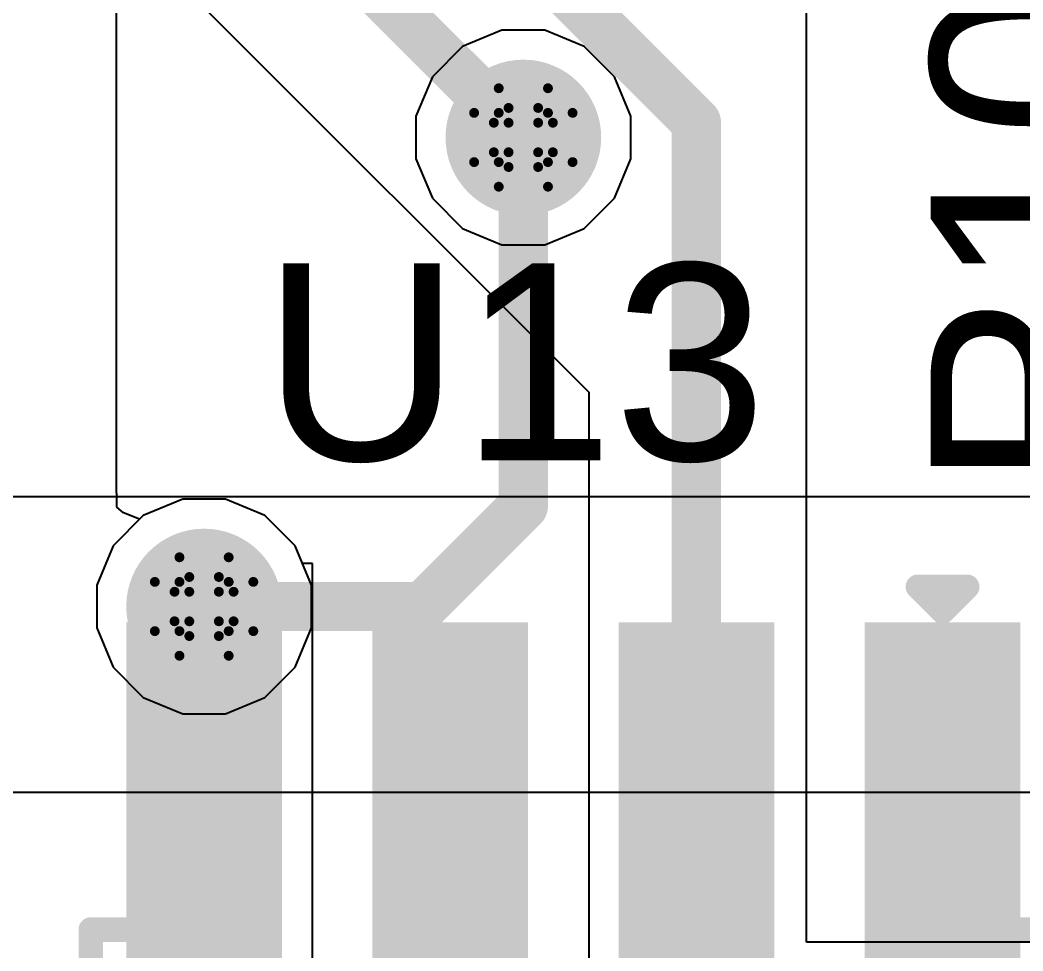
# Model space of a CAD drawing. Header units: inches. Extents: x -4 to 5258, y -4 to 5281.
# Drawn here: x 95.95 to 101.13, y 18.74 to 23.54 of the extents above; entities that cross this region are included whole.
import ezdxf

# ---------------------------------------------------------------- set-up
doc = ezdxf.new("R2010")
doc.units = ezdxf.units.IN
for name, color, linetype in [('Bottom Layer', 5, 'Continuous'), ('Bottom Solder', 6, 'Continuous'), ('Drill Drawing', 1, 'Continuous'), ('Layer 1', 16, 'Continuous'), ('Layer 2', 76, 'Continuous'), ('Top Layer', 1, 'Continuous'), ('Top Overlay', 2, 'Continuous'), ('Top Paste', 8, 'Continuous'), ('Top Solder', 216, 'Continuous'), ('Via Holes', 16, 'Continuous')]:
    doc.layers.add(name, color=color, linetype=linetype)
doc.styles.add('Arial', font='', dxfattribs={"height": 0.2})
doc.styles.get('Arial').set_extended_font_data('Arial')

# ---------------------------------------------------------------- blocks, each defined once
blk = doc.blocks.new('SOIC_8_20')
at = {"layer": 'Top Layer'}
for points in [[(-1.925, 2.205), (-1.925, 1.605), (-3.475, 1.605), (-3.475, 2.205)], [(3.475, 2.205), (3.475, 1.605), (1.925, 1.605), (1.925, 2.205)], [(-1.925, 0.935), (-1.925, 0.335), (-3.475, 0.335), (-3.475, 0.935)], [(3.475, 0.935), (3.475, 0.335), (1.925, 0.335), (1.925, 0.935)], [(-1.925, -0.335), (-1.925, -0.935), (-3.475, -0.935), (-3.475, -0.335)], [(3.475, -0.335), (3.475, -0.935), (1.925, -0.935), (1.925, -0.335)], [(-1.925, -1.605), (-1.925, -2.205), (-3.475, -2.205), (-3.475, -1.605)], [(3.475, -1.605), (3.475, -2.205), (1.925, -2.205), (1.925, -1.605)]]:
    blk.add_hatch(color=1, dxfattribs=at).paths.add_polyline_path(points)
at = {"layer": 'Top Overlay'}
blk.add_hatch(color=2, dxfattribs=at).paths.add_polyline_path([(-1.8301, 1.5748), (-1.4999, 1.5748), (-1.4999, 2.2352), (-1.8301, 2.2352)])
at = {"layer": 'Top Paste'}
for points in [[(-1.925, 2.205), (-1.925, 1.605), (-3.475, 1.605), (-3.475, 2.205)], [(3.475, 2.205), (3.475, 1.605), (1.925, 1.605), (1.925, 2.205)], [(-1.925, 0.935), (-1.925, 0.335), (-3.475, 0.335), (-3.475, 0.935)], [(3.475, 0.935), (3.475, 0.335), (1.925, 0.335), (1.925, 0.935)], [(-1.925, -0.335), (-1.925, -0.935), (-3.475, -0.935), (-3.475, -0.335)], [(3.475, -0.335), (3.475, -0.935), (1.925, -0.935), (1.925, -0.335)], [(-1.925, -1.605), (-1.925, -2.205), (-3.475, -2.205), (-3.475, -1.605)], [(3.475, -1.605), (3.475, -2.205), (1.925, -2.205), (1.925, -1.605)]]:
    blk.add_hatch(color=8, dxfattribs=at).paths.add_polyline_path(points)
at = {"layer": 'Top Solder'}
for points in [[(-1.8234, 2.3066), (-1.8234, 1.5034), (-3.5766, 1.5034), (-3.5766, 2.3066)], [(3.5766, 2.3066), (3.5766, 1.5034), (1.8234, 1.5034), (1.8234, 2.3066)], [(-1.8234, 1.0366), (-1.8234, 0.2334), (-3.5766, 0.2334), (-3.5766, 1.0366)], [(3.5766, 1.0366), (3.5766, 0.2334), (1.8234, 0.2334), (1.8234, 1.0366)], [(-1.8234, -0.2334), (-1.8234, -1.0366), (-3.5766, -1.0366), (-3.5766, -0.2334)], [(3.5766, -0.2334), (3.5766, -1.0366), (1.8234, -1.0366), (1.8234, -0.2334)], [(-1.8234, -1.5034), (-1.8234, -2.3066), (-3.5766, -2.3066), (-3.5766, -1.5034)], [(3.5766, -1.5034), (3.5766, -2.3066), (1.8234, -2.3066), (1.8234, -1.5034)]]:
    blk.add_hatch(color=216, dxfattribs=at).paths.add_polyline_path(points)
at = {"layer": 'Top Overlay'}
for points in [[(1.9906, 2.4892, 0.127, 0.127, 0), (-1.9906, 2.4892, 0.127, 0.127, 0)], [(-1.9906, 2.3114, 0.127, 0.127, 0), (-1.9906, 2.4892, 0.127, 0.127, 0)], [(1.9906, 2.3114, 0.127, 0.127, 0), (1.9906, 2.4892, 0.127, 0.127, 0)], [(-3.7592, 1.778, 0.127, 0.127, 0), (-3.7592, 2.032, 0.127, 0.127, 0)], [(-3.6322, 1.905, 0.127, 0.127, 0), (-3.7592, 2.032, 0.127, 0.127, 0)], [(-3.7592, 1.778, 0.127, 0.127, 0), (-3.6322, 1.905, 0.127, 0.127, 0)], [(-1.9906, -2.4892, 0.127, 0.127, 0), (-1.9906, -2.3114, 0.127, 0.127, 0)], [(1.9906, -2.4892, 0.127, 0.127, 0), (1.9906, -2.3114, 0.127, 0.127, 0)], [(1.9906, -2.4892, 0.127, 0.127, 0), (-1.9906, -2.4892, 0.127, 0.127, 0)]]:
    blk.add_lwpolyline(points, format="xyseb", dxfattribs=at)
for points in [[(-2.0223, 2.4892, 0.0635, 0.0635, 1), (-1.9588, 2.4892, 0.0635, 0.0635, 1)], [(-2.0223, 2.4892, 0.0635, 0.0635, 1), (-1.9588, 2.4892, 0.0635, 0.0635, 1)], [(1.9588, 2.4892, 0.0635, 0.0635, 1), (2.0223, 2.4892, 0.0635, 0.0635, 1)], [(1.9588, 2.4892, 0.0635, 0.0635, 1), (2.0223, 2.4892, 0.0635, 0.0635, 1)], [(-2.0223, 2.3114, 0.0635, 0.0635, 1), (-1.9588, 2.3114, 0.0635, 0.0635, 1)], [(1.9588, 2.3114, 0.0635, 0.0635, 1), (2.0223, 2.3114, 0.0635, 0.0635, 1)], [(-3.791, 2.032, 0.0635, 0.0635, 1), (-3.7275, 2.032, 0.0635, 0.0635, 1)], [(-3.791, 2.032, 0.0635, 0.0635, 1), (-3.7275, 2.032, 0.0635, 0.0635, 1)], [(-3.6639, 1.905, 0.0635, 0.0635, 1), (-3.6004, 1.905, 0.0635, 0.0635, 1)], [(-3.6639, 1.905, 0.0635, 0.0635, 1), (-3.6004, 1.905, 0.0635, 0.0635, 1)], [(-3.791, 1.778, 0.0635, 0.0635, 1), (-3.7275, 1.778, 0.0635, 0.0635, 1)], [(-3.791, 1.778, 0.0635, 0.0635, 1), (-3.7275, 1.778, 0.0635, 0.0635, 1)], [(-2.0223, -2.3114, 0.0635, 0.0635, 1), (-1.9588, -2.3114, 0.0635, 0.0635, 1)], [(1.9588, -2.3114, 0.0635, 0.0635, 1), (2.0223, -2.3114, 0.0635, 0.0635, 1)], [(-2.0223, -2.4892, 0.0635, 0.0635, 1), (-1.9588, -2.4892, 0.0635, 0.0635, 1)], [(-2.0223, -2.4892, 0.0635, 0.0635, 1), (-1.9588, -2.4892, 0.0635, 0.0635, 1)], [(1.9588, -2.4892, 0.0635, 0.0635, 1), (2.0223, -2.4892, 0.0635, 0.0635, 1)], [(1.9588, -2.4892, 0.0635, 0.0635, 1), (2.0223, -2.4892, 0.0635, 0.0635, 1)]]:
    blk.add_lwpolyline(points, format="xyseb", close=True, dxfattribs=at)

msp = doc.modelspace()

# ---------------------------------------------------------------- hatches: boundary and pattern name
at = {"layer": 'Bottom Layer'}
h = msp.add_hatch(color=5, dxfattribs=at)
edge = h.paths.add_edge_path()
edge.add_arc((98.5496, 22.9377), 0.3, 0, 360)
h = msp.add_hatch(color=5, dxfattribs=at)
edge = h.paths.add_edge_path()
edge.add_arc((96.9024, 20.5174), 0.3, 0, 360)
at = {"layer": 'Bottom Solder'}
h = msp.add_hatch(color=6, dxfattribs=at)
edge = h.paths.add_edge_path()
edge.add_arc((98.5496, 22.9377), 0.4016, 0, 360)
h = msp.add_hatch(color=6, dxfattribs=at)
edge = h.paths.add_edge_path()
edge.add_arc((96.9024, 20.5174), 0.4016, 0, 360)
at = {"layer": 'Layer 1'}
h = msp.add_hatch(color=16, dxfattribs=at)
edge = h.paths.add_edge_path()
edge.add_arc((98.5496, 22.9377), 0.3, 0, 360)
h = msp.add_hatch(color=16, dxfattribs=at)
edge = h.paths.add_edge_path()
edge.add_arc((96.9024, 20.5174), 0.3, 0, 360)
at = {"layer": 'Layer 2'}
h = msp.add_hatch(color=76, dxfattribs=at)
edge = h.paths.add_edge_path()
edge.add_arc((98.5496, 22.9377), 0.3, 0, 360)
h = msp.add_hatch(color=76, dxfattribs=at)
edge = h.paths.add_edge_path()
edge.add_arc((96.9024, 20.5174), 0.3, 0, 360)
at = {"layer": 'Top Layer'}
h = msp.add_hatch(color=1, dxfattribs=at)
edge = h.paths.add_edge_path()
edge.add_arc((98.5496, 22.9377), 0.3, 0, 360)
h = msp.add_hatch(color=1, dxfattribs=at)
edge = h.paths.add_edge_path()
edge.add_arc((96.9024, 20.5174), 0.3, 0, 360)
at = {"layer": 'Top Solder'}
h = msp.add_hatch(color=216, dxfattribs=at)
edge = h.paths.add_edge_path()
edge.add_arc((98.5496, 22.9377), 0.4016, 0, 360)
h = msp.add_hatch(color=216, dxfattribs=at)
edge = h.paths.add_edge_path()
edge.add_arc((96.9024, 20.5174), 0.4016, 0, 360)
at = {"layer": 'Via Holes'}
h = msp.add_hatch(color=7, dxfattribs=at)
edge = h.paths.add_edge_path()
edge.add_arc((98.5496, 22.9377), 0.15, 0, 360)
h = msp.add_hatch(color=7, dxfattribs=at)
edge = h.paths.add_edge_path()
edge.add_arc((96.9024, 20.5174), 0.15, 0, 360)

# ---------------------------------------------------------------- linework, layer by layer
at = {"layer": 'Bottom Layer'}
for p, q in [((98.4394, 23.4917), (98.2358, 23.4074)), ((98.6598, 23.4917), (98.4394, 23.4917)), ((98.8634, 23.4074), (98.6598, 23.4917)), ((98.2358, 23.4074), (98.08, 23.2515)), ((99.0193, 23.2515), (98.8634, 23.4074)), ((98.08, 23.2515), (97.9956, 23.0479)), ((99.1036, 23.0479), (99.0193, 23.2515)), ((97.9956, 23.0479), (97.9956, 22.8275)), ((99.1036, 22.8275), (99.1036, 23.0479)), ((97.9956, 22.8275), (98.08, 22.6239)), ((99.0193, 22.6239), (99.1036, 22.8275)), ((98.08, 22.6239), (98.2358, 22.4681)), ((98.8634, 22.4681), (99.0193, 22.6239)), ((98.2358, 22.4681), (98.4394, 22.3837)), ((98.6598, 22.3837), (98.8634, 22.4681)), ((98.4394, 22.3837), (98.6598, 22.3837)), ((105.1898, 21.0837), (50.8889, 21.0837)), ((51.1095, 19.5597), (106.4882, 19.5597))]:
    msp.add_line(p, q, dxfattribs=at)
at = {"layer": 'Drill Drawing'}
for points in [[(98.4226, 23.0647, 0.0508, 0.0508, 0), (98.4226, 23.1917, 0.0508, 0.0508, 0)], [(98.4226, 23.1917, 0.0508, 0.0508, 0), (98.6766, 23.1917, 0.0508, 0.0508, 0)], [(98.6766, 23.0647, 0.0508, 0.0508, 0), (98.6766, 23.1917, 0.0508, 0.0508, 0)], [(98.2956, 22.8107, 0.0508, 0.0508, 0), (98.2956, 23.0647, 0.0508, 0.0508, 0)], [(98.2956, 23.0647, 0.0508, 0.0508, 0), (98.4226, 23.0647, 0.0508, 0.0508, 0)], [(98.4734, 23.0139, 0.0508, 0.0508, 0), (98.4734, 23.0901, 0.0508, 0.0508, 0)], [(98.4734, 23.0901, 0.0508, 0.0508, 0), (98.6258, 23.0901, 0.0508, 0.0508, 0)], [(98.6258, 23.0139, 0.0508, 0.0508, 0), (98.6258, 23.0901, 0.0508, 0.0508, 0)], [(98.6766, 23.0647, 0.0508, 0.0508, 0), (98.8036, 23.0647, 0.0508, 0.0508, 0)], [(98.8036, 22.8107, 0.0508, 0.0508, 0), (98.8036, 23.0647, 0.0508, 0.0508, 0)], [(98.3972, 22.8615, 0.0508, 0.0508, 0), (98.3972, 23.0139, 0.0508, 0.0508, 0)], [(98.3972, 23.0139, 0.0508, 0.0508, 0), (98.4734, 23.0139, 0.0508, 0.0508, 0)], [(98.6258, 23.0139, 0.0508, 0.0508, 0), (98.702, 23.0139, 0.0508, 0.0508, 0)], [(98.702, 22.8615, 0.0508, 0.0508, 0), (98.702, 23.0139, 0.0508, 0.0508, 0)], [(98.3972, 22.8615, 0.0508, 0.0508, 0), (98.4734, 22.8615, 0.0508, 0.0508, 0)], [(98.4734, 22.7853, 0.0508, 0.0508, 0), (98.4734, 22.8615, 0.0508, 0.0508, 0)], [(98.6258, 22.8615, 0.0508, 0.0508, 0), (98.702, 22.8615, 0.0508, 0.0508, 0)], [(98.6258, 22.7853, 0.0508, 0.0508, 0), (98.6258, 22.8615, 0.0508, 0.0508, 0)], [(98.2956, 22.8107, 0.0508, 0.0508, 0), (98.4226, 22.8107, 0.0508, 0.0508, 0)], [(98.4226, 22.6837, 0.0508, 0.0508, 0), (98.4226, 22.8107, 0.0508, 0.0508, 0)], [(98.6766, 22.8107, 0.0508, 0.0508, 0), (98.8036, 22.8107, 0.0508, 0.0508, 0)], [(98.6766, 22.6837, 0.0508, 0.0508, 0), (98.6766, 22.8107, 0.0508, 0.0508, 0)], [(98.4734, 22.7853, 0.0508, 0.0508, 0), (98.6258, 22.7853, 0.0508, 0.0508, 0)], [(98.4226, 22.6837, 0.0508, 0.0508, 0), (98.6766, 22.6837, 0.0508, 0.0508, 0)], [(96.7754, 20.6444, 0.0508, 0.0508, 0), (96.7754, 20.7714, 0.0508, 0.0508, 0)], [(96.7754, 20.7714, 0.0508, 0.0508, 0), (97.0294, 20.7714, 0.0508, 0.0508, 0)], [(97.0294, 20.6444, 0.0508, 0.0508, 0), (97.0294, 20.7714, 0.0508, 0.0508, 0)], [(96.6484, 20.3904, 0.0508, 0.0508, 0), (96.6484, 20.6444, 0.0508, 0.0508, 0)], [(96.6484, 20.6444, 0.0508, 0.0508, 0), (96.7754, 20.6444, 0.0508, 0.0508, 0)], [(96.8262, 20.5936, 0.0508, 0.0508, 0), (96.8262, 20.6698, 0.0508, 0.0508, 0)], [(96.8262, 20.6698, 0.0508, 0.0508, 0), (96.9786, 20.6698, 0.0508, 0.0508, 0)], [(96.9786, 20.5936, 0.0508, 0.0508, 0), (96.9786, 20.6698, 0.0508, 0.0508, 0)], [(97.0294, 20.6444, 0.0508, 0.0508, 0), (97.1564, 20.6444, 0.0508, 0.0508, 0)], [(97.1564, 20.3904, 0.0508, 0.0508, 0), (97.1564, 20.6444, 0.0508, 0.0508, 0)], [(96.75, 20.4412, 0.0508, 0.0508, 0), (96.75, 20.5936, 0.0508, 0.0508, 0)], [(96.75, 20.5936, 0.0508, 0.0508, 0), (96.8262, 20.5936, 0.0508, 0.0508, 0)], [(96.9786, 20.5936, 0.0508, 0.0508, 0), (97.0548, 20.5936, 0.0508, 0.0508, 0)], [(97.0548, 20.4412, 0.0508, 0.0508, 0), (97.0548, 20.5936, 0.0508, 0.0508, 0)], [(96.75, 20.4412, 0.0508, 0.0508, 0), (96.8262, 20.4412, 0.0508, 0.0508, 0)], [(96.8262, 20.365, 0.0508, 0.0508, 0), (96.8262, 20.4412, 0.0508, 0.0508, 0)], [(96.9786, 20.4412, 0.0508, 0.0508, 0), (97.0548, 20.4412, 0.0508, 0.0508, 0)], [(96.9786, 20.365, 0.0508, 0.0508, 0), (96.9786, 20.4412, 0.0508, 0.0508, 0)], [(96.6484, 20.3904, 0.0508, 0.0508, 0), (96.7754, 20.3904, 0.0508, 0.0508, 0)], [(96.7754, 20.2634, 0.0508, 0.0508, 0), (96.7754, 20.3904, 0.0508, 0.0508, 0)], [(96.8262, 20.365, 0.0508, 0.0508, 0), (96.9786, 20.365, 0.0508, 0.0508, 0)], [(97.0294, 20.3904, 0.0508, 0.0508, 0), (97.1564, 20.3904, 0.0508, 0.0508, 0)], [(97.0294, 20.2634, 0.0508, 0.0508, 0), (97.0294, 20.3904, 0.0508, 0.0508, 0)], [(96.7754, 20.2634, 0.0508, 0.0508, 0), (97.0294, 20.2634, 0.0508, 0.0508, 0)]]:
    msp.add_lwpolyline(points, format="xyseb", dxfattribs=at)
for points in [[(98.4099, 23.1917, 0.0254, 0.0254, 1), (98.4353, 23.1917, 0.0254, 0.0254, 1)], [(98.4099, 23.1917, 0.0254, 0.0254, 1), (98.4353, 23.1917, 0.0254, 0.0254, 1)], [(98.6639, 23.1917, 0.0254, 0.0254, 1), (98.6893, 23.1917, 0.0254, 0.0254, 1)], [(98.6639, 23.1917, 0.0254, 0.0254, 1), (98.6893, 23.1917, 0.0254, 0.0254, 1)], [(98.2829, 23.0647, 0.0254, 0.0254, 1), (98.3083, 23.0647, 0.0254, 0.0254, 1)], [(98.2829, 23.0647, 0.0254, 0.0254, 1), (98.3083, 23.0647, 0.0254, 0.0254, 1)], [(98.4099, 23.0647, 0.0254, 0.0254, 1), (98.4353, 23.0647, 0.0254, 0.0254, 1)], [(98.4099, 23.0647, 0.0254, 0.0254, 1), (98.4353, 23.0647, 0.0254, 0.0254, 1)], [(98.4607, 23.0901, 0.0254, 0.0254, 1), (98.4861, 23.0901, 0.0254, 0.0254, 1)], [(98.4607, 23.0901, 0.0254, 0.0254, 1), (98.4861, 23.0901, 0.0254, 0.0254, 1)], [(98.6131, 23.0901, 0.0254, 0.0254, 1), (98.6385, 23.0901, 0.0254, 0.0254, 1)], [(98.6131, 23.0901, 0.0254, 0.0254, 1), (98.6385, 23.0901, 0.0254, 0.0254, 1)], [(98.6639, 23.0647, 0.0254, 0.0254, 1), (98.6893, 23.0647, 0.0254, 0.0254, 1)], [(98.6639, 23.0647, 0.0254, 0.0254, 1), (98.6893, 23.0647, 0.0254, 0.0254, 1)], [(98.7909, 23.0647, 0.0254, 0.0254, 1), (98.8163, 23.0647, 0.0254, 0.0254, 1)], [(98.7909, 23.0647, 0.0254, 0.0254, 1), (98.8163, 23.0647, 0.0254, 0.0254, 1)], [(98.3845, 23.0139, 0.0254, 0.0254, 1), (98.4099, 23.0139, 0.0254, 0.0254, 1)], [(98.3845, 23.0139, 0.0254, 0.0254, 1), (98.4099, 23.0139, 0.0254, 0.0254, 1)], [(98.4607, 23.0139, 0.0254, 0.0254, 1), (98.4861, 23.0139, 0.0254, 0.0254, 1)], [(98.4607, 23.0139, 0.0254, 0.0254, 1), (98.4861, 23.0139, 0.0254, 0.0254, 1)], [(98.6131, 23.0139, 0.0254, 0.0254, 1), (98.6385, 23.0139, 0.0254, 0.0254, 1)], [(98.6131, 23.0139, 0.0254, 0.0254, 1), (98.6385, 23.0139, 0.0254, 0.0254, 1)], [(98.6893, 23.0139, 0.0254, 0.0254, 1), (98.7147, 23.0139, 0.0254, 0.0254, 1)], [(98.6893, 23.0139, 0.0254, 0.0254, 1), (98.7147, 23.0139, 0.0254, 0.0254, 1)], [(98.3845, 22.8615, 0.0254, 0.0254, 1), (98.4099, 22.8615, 0.0254, 0.0254, 1)], [(98.3845, 22.8615, 0.0254, 0.0254, 1), (98.4099, 22.8615, 0.0254, 0.0254, 1)], [(98.4607, 22.8615, 0.0254, 0.0254, 1), (98.4861, 22.8615, 0.0254, 0.0254, 1)], [(98.4607, 22.8615, 0.0254, 0.0254, 1), (98.4861, 22.8615, 0.0254, 0.0254, 1)], [(98.6131, 22.8615, 0.0254, 0.0254, 1), (98.6385, 22.8615, 0.0254, 0.0254, 1)], [(98.6131, 22.8615, 0.0254, 0.0254, 1), (98.6385, 22.8615, 0.0254, 0.0254, 1)], [(98.6893, 22.8615, 0.0254, 0.0254, 1), (98.7147, 22.8615, 0.0254, 0.0254, 1)], [(98.6893, 22.8615, 0.0254, 0.0254, 1), (98.7147, 22.8615, 0.0254, 0.0254, 1)], [(98.2829, 22.8107, 0.0254, 0.0254, 1), (98.3083, 22.8107, 0.0254, 0.0254, 1)], [(98.2829, 22.8107, 0.0254, 0.0254, 1), (98.3083, 22.8107, 0.0254, 0.0254, 1)], [(98.4099, 22.8107, 0.0254, 0.0254, 1), (98.4353, 22.8107, 0.0254, 0.0254, 1)], [(98.4099, 22.8107, 0.0254, 0.0254, 1), (98.4353, 22.8107, 0.0254, 0.0254, 1)], [(98.6639, 22.8107, 0.0254, 0.0254, 1), (98.6893, 22.8107, 0.0254, 0.0254, 1)], [(98.6639, 22.8107, 0.0254, 0.0254, 1), (98.6893, 22.8107, 0.0254, 0.0254, 1)], [(98.7909, 22.8107, 0.0254, 0.0254, 1), (98.8163, 22.8107, 0.0254, 0.0254, 1)], [(98.7909, 22.8107, 0.0254, 0.0254, 1), (98.8163, 22.8107, 0.0254, 0.0254, 1)], [(98.4607, 22.7853, 0.0254, 0.0254, 1), (98.4861, 22.7853, 0.0254, 0.0254, 1)], [(98.4607, 22.7853, 0.0254, 0.0254, 1), (98.4861, 22.7853, 0.0254, 0.0254, 1)], [(98.6131, 22.7853, 0.0254, 0.0254, 1), (98.6385, 22.7853, 0.0254, 0.0254, 1)], [(98.6131, 22.7853, 0.0254, 0.0254, 1), (98.6385, 22.7853, 0.0254, 0.0254, 1)], [(98.4099, 22.6837, 0.0254, 0.0254, 1), (98.4353, 22.6837, 0.0254, 0.0254, 1)], [(98.4099, 22.6837, 0.0254, 0.0254, 1), (98.4353, 22.6837, 0.0254, 0.0254, 1)], [(98.6639, 22.6837, 0.0254, 0.0254, 1), (98.6893, 22.6837, 0.0254, 0.0254, 1)], [(98.6639, 22.6837, 0.0254, 0.0254, 1), (98.6893, 22.6837, 0.0254, 0.0254, 1)], [(96.7627, 20.7714, 0.0254, 0.0254, 1), (96.7881, 20.7714, 0.0254, 0.0254, 1)], [(96.7627, 20.7714, 0.0254, 0.0254, 1), (96.7881, 20.7714, 0.0254, 0.0254, 1)], [(97.0167, 20.7714, 0.0254, 0.0254, 1), (97.0421, 20.7714, 0.0254, 0.0254, 1)], [(97.0167, 20.7714, 0.0254, 0.0254, 1), (97.0421, 20.7714, 0.0254, 0.0254, 1)], [(96.6357, 20.6444, 0.0254, 0.0254, 1), (96.6611, 20.6444, 0.0254, 0.0254, 1)], [(96.6357, 20.6444, 0.0254, 0.0254, 1), (96.6611, 20.6444, 0.0254, 0.0254, 1)], [(96.7627, 20.6444, 0.0254, 0.0254, 1), (96.7881, 20.6444, 0.0254, 0.0254, 1)], [(96.7627, 20.6444, 0.0254, 0.0254, 1), (96.7881, 20.6444, 0.0254, 0.0254, 1)], [(96.8135, 20.6698, 0.0254, 0.0254, 1), (96.8389, 20.6698, 0.0254, 0.0254, 1)], [(96.8135, 20.6698, 0.0254, 0.0254, 1), (96.8389, 20.6698, 0.0254, 0.0254, 1)], [(96.9659, 20.6698, 0.0254, 0.0254, 1), (96.9913, 20.6698, 0.0254, 0.0254, 1)], [(96.9659, 20.6698, 0.0254, 0.0254, 1), (96.9913, 20.6698, 0.0254, 0.0254, 1)], [(97.0167, 20.6444, 0.0254, 0.0254, 1), (97.0421, 20.6444, 0.0254, 0.0254, 1)], [(97.0167, 20.6444, 0.0254, 0.0254, 1), (97.0421, 20.6444, 0.0254, 0.0254, 1)], [(97.1437, 20.6444, 0.0254, 0.0254, 1), (97.1691, 20.6444, 0.0254, 0.0254, 1)], [(97.1437, 20.6444, 0.0254, 0.0254, 1), (97.1691, 20.6444, 0.0254, 0.0254, 1)], [(96.7373, 20.5936, 0.0254, 0.0254, 1), (96.7627, 20.5936, 0.0254, 0.0254, 1)], [(96.7373, 20.5936, 0.0254, 0.0254, 1), (96.7627, 20.5936, 0.0254, 0.0254, 1)], [(96.8135, 20.5936, 0.0254, 0.0254, 1), (96.8389, 20.5936, 0.0254, 0.0254, 1)], [(96.8135, 20.5936, 0.0254, 0.0254, 1), (96.8389, 20.5936, 0.0254, 0.0254, 1)], [(96.9659, 20.5936, 0.0254, 0.0254, 1), (96.9913, 20.5936, 0.0254, 0.0254, 1)], [(96.9659, 20.5936, 0.0254, 0.0254, 1), (96.9913, 20.5936, 0.0254, 0.0254, 1)], [(97.0421, 20.5936, 0.0254, 0.0254, 1), (97.0675, 20.5936, 0.0254, 0.0254, 1)], [(97.0421, 20.5936, 0.0254, 0.0254, 1), (97.0675, 20.5936, 0.0254, 0.0254, 1)], [(96.7373, 20.4412, 0.0254, 0.0254, 1), (96.7627, 20.4412, 0.0254, 0.0254, 1)], [(96.7373, 20.4412, 0.0254, 0.0254, 1), (96.7627, 20.4412, 0.0254, 0.0254, 1)], [(96.8135, 20.4412, 0.0254, 0.0254, 1), (96.8389, 20.4412, 0.0254, 0.0254, 1)], [(96.8135, 20.4412, 0.0254, 0.0254, 1), (96.8389, 20.4412, 0.0254, 0.0254, 1)], [(96.9659, 20.4412, 0.0254, 0.0254, 1), (96.9913, 20.4412, 0.0254, 0.0254, 1)], [(96.9659, 20.4412, 0.0254, 0.0254, 1), (96.9913, 20.4412, 0.0254, 0.0254, 1)], [(97.0421, 20.4412, 0.0254, 0.0254, 1), (97.0675, 20.4412, 0.0254, 0.0254, 1)], [(97.0421, 20.4412, 0.0254, 0.0254, 1), (97.0675, 20.4412, 0.0254, 0.0254, 1)], [(96.6357, 20.3904, 0.0254, 0.0254, 1), (96.6611, 20.3904, 0.0254, 0.0254, 1)], [(96.6357, 20.3904, 0.0254, 0.0254, 1), (96.6611, 20.3904, 0.0254, 0.0254, 1)], [(96.7627, 20.3904, 0.0254, 0.0254, 1), (96.7881, 20.3904, 0.0254, 0.0254, 1)], [(96.7627, 20.3904, 0.0254, 0.0254, 1), (96.7881, 20.3904, 0.0254, 0.0254, 1)], [(96.8135, 20.365, 0.0254, 0.0254, 1), (96.8389, 20.365, 0.0254, 0.0254, 1)], [(96.8135, 20.365, 0.0254, 0.0254, 1), (96.8389, 20.365, 0.0254, 0.0254, 1)], [(96.9659, 20.365, 0.0254, 0.0254, 1), (96.9913, 20.365, 0.0254, 0.0254, 1)], [(96.9659, 20.365, 0.0254, 0.0254, 1), (96.9913, 20.365, 0.0254, 0.0254, 1)], [(97.0167, 20.3904, 0.0254, 0.0254, 1), (97.0421, 20.3904, 0.0254, 0.0254, 1)], [(97.0167, 20.3904, 0.0254, 0.0254, 1), (97.0421, 20.3904, 0.0254, 0.0254, 1)], [(97.1437, 20.3904, 0.0254, 0.0254, 1), (97.1691, 20.3904, 0.0254, 0.0254, 1)], [(97.1437, 20.3904, 0.0254, 0.0254, 1), (97.1691, 20.3904, 0.0254, 0.0254, 1)], [(96.7627, 20.2634, 0.0254, 0.0254, 1), (96.7881, 20.2634, 0.0254, 0.0254, 1)], [(96.7627, 20.2634, 0.0254, 0.0254, 1), (96.7881, 20.2634, 0.0254, 0.0254, 1)], [(97.0167, 20.2634, 0.0254, 0.0254, 1), (97.0421, 20.2634, 0.0254, 0.0254, 1)], [(97.0167, 20.2634, 0.0254, 0.0254, 1), (97.0421, 20.2634, 0.0254, 0.0254, 1)]]:
    msp.add_lwpolyline(points, format="xyseb", close=True, dxfattribs=at)
at = {"layer": 'Layer 1'}
for p, q in [((98.4394, 23.4917), (98.2358, 23.4074)), ((98.6598, 23.4917), (98.4394, 23.4917)), ((98.8634, 23.4074), (98.6598, 23.4917)), ((98.2358, 23.4074), (98.08, 23.2515)), ((99.0193, 23.2515), (98.8634, 23.4074)), ((98.08, 23.2515), (97.9956, 23.0479)), ((99.1036, 23.0479), (99.0193, 23.2515)), ((97.9956, 23.0479), (97.9956, 22.8275)), ((99.1036, 22.8275), (99.1036, 23.0479)), ((97.9956, 22.8275), (98.08, 22.6239)), ((99.0193, 22.6239), (99.1036, 22.8275)), ((98.08, 22.6239), (98.2358, 22.4681)), ((98.8634, 22.4681), (99.0193, 22.6239)), ((98.2358, 22.4681), (98.4394, 22.3837)), ((98.6598, 22.3837), (98.8634, 22.4681)), ((98.4394, 22.3837), (98.6598, 22.3837)), ((96.7922, 21.0714), (96.5886, 20.9871)), ((97.0126, 21.0714), (96.7922, 21.0714)), ((97.2162, 20.9871), (97.0126, 21.0714)), ((96.5886, 20.9871), (96.4327, 20.8312)), ((97.372, 20.8312), (97.2162, 20.9871)), ((96.4327, 20.8312), (96.3484, 20.6276)), ((97.4564, 20.6276), (97.372, 20.8312)), ((96.3484, 20.6276), (96.3484, 20.4072)), ((97.4564, 20.4072), (97.4564, 20.6276)), ((96.3484, 20.4072), (96.4327, 20.2036)), ((97.372, 20.2036), (97.4564, 20.4072)), ((96.4327, 20.2036), (96.5886, 20.0478)), ((97.2162, 20.0478), (97.372, 20.2036)), ((96.5886, 20.0478), (96.7922, 19.9634)), ((97.0126, 19.9634), (97.2162, 20.0478)), ((96.7922, 19.9634), (97.0126, 19.9634))]:
    msp.add_line(p, q, dxfattribs=at)
at = {"layer": 'Layer 2'}
for points in [[(98.5496, 21.0355, 0.254, 0.254, 0), (98.5496, 22.9377, 0.254, 0.254, 0)], [(98.0316, 20.5174, 0.254, 0.254, 0), (98.5496, 21.0355, 0.254, 0.254, 0)], [(96.9024, 20.5174, 0.254, 0.254, 0), (98.0316, 20.5174, 0.254, 0.254, 0)]]:
    msp.add_lwpolyline(points, format="xyseb", dxfattribs=at)
for points in [[(98.4861, 22.9377, 0.127, 0.127, 1), (98.6131, 22.9377, 0.127, 0.127, 1)], [(98.4861, 21.0355, 0.127, 0.127, 1), (98.6131, 21.0355, 0.127, 0.127, 1)], [(98.4861, 21.0355, 0.127, 0.127, 1), (98.6131, 21.0355, 0.127, 0.127, 1)], [(96.8389, 20.5174, 0.127, 0.127, 1), (96.9659, 20.5174, 0.127, 0.127, 1)], [(97.9681, 20.5174, 0.127, 0.127, 1), (98.0951, 20.5174, 0.127, 0.127, 1)], [(97.9681, 20.5174, 0.127, 0.127, 1), (98.0951, 20.5174, 0.127, 0.127, 1)]]:
    msp.add_lwpolyline(points, format="xyseb", close=True, dxfattribs=at)
at = {"layer": 'Top Layer'}
for p, q in [((96.4503, 21.1052), (96.4503, 28.074)), ((96.781, 23.73), (98.8882, 21.6228)), ((100.0108, 18.7848), (100.0108, 23.64)), ((98.8882, 21.6228), (98.8882, 18.2669)), ((96.4517, 21.0983), (96.4503, 21.1052)), ((96.4517, 21.0298), (96.4517, 21.0983)), ((96.7922, 21.0714), (96.5886, 20.9871)), ((97.0126, 21.0714), (96.7922, 21.0714)), ((97.2162, 20.9871), (97.0126, 21.0714)), ((96.4866, 21.0016), (96.4517, 21.0298)), ((96.569, 20.9675), (96.4866, 21.0016)), ((96.5886, 20.9871), (96.569, 20.9675)), ((97.372, 20.8312), (97.2162, 20.9871)), ((97.4097, 20.7402), (97.372, 20.8312)), ((97.4625, 20.7402), (97.4097, 20.7402)), ((97.4626, 18.2668), (97.4625, 20.7402)), ((101.9002, 18.7848), (100.0108, 18.7848))]:
    msp.add_line(p, q, dxfattribs=at)
for points in [[(97.6855, 24.7725, 0.254, 0.254, 0), (99.4424, 23.0157, 0.254, 0.254, 0)], [(97.1856, 24.3017, 0.254, 0.254, 0), (98.5496, 22.9377, 0.254, 0.254, 0)], [(99.4424, 19.5598, 0.254, 0.254, 0), (99.4424, 23.0157, 0.254, 0.254, 0)], [(96.9024, 19.5598, 0.5588, 0.5588, 0), (96.9024, 20.5174, 0.5588, 0.5588, 0)]]:
    msp.add_lwpolyline(points, format="xyseb", dxfattribs=at)
for points in [[(99.3789, 23.0157, 0.127, 0.127, 1), (99.5059, 23.0157, 0.127, 0.127, 1)], [(99.3789, 23.0157, 0.127, 0.127, 1), (99.5059, 23.0157, 0.127, 0.127, 1)], [(98.4861, 22.9377, 0.127, 0.127, 1), (98.6131, 22.9377, 0.127, 0.127, 1)], [(96.7627, 20.5174, 0.2794, 0.2794, 1), (97.0421, 20.5174, 0.2794, 0.2794, 1)], [(96.7627, 19.5598, 0.2794, 0.2794, 1), (97.0421, 19.5598, 0.2794, 0.2794, 1)], [(99.3789, 19.5598, 0.127, 0.127, 1), (99.5059, 19.5598, 0.127, 0.127, 1)]]:
    msp.add_lwpolyline(points, format="xyseb", close=True, dxfattribs=at)

# ---------------------------------------------------------------- block references
at = {"rotation": 270}
msp.add_blockref('SOIC_8_20', (98.8074, 16.8598), dxfattribs=at)

# ---------------------------------------------------------------- texts
at = {"layer": 'Top Overlay', "style": 'Arial'}
msp.add_text('R102', height=1.016, rotation=90, dxfattribs=at).set_placement((101.6667, 21.1264))
msp.add_text('U13', height=1.016, dxfattribs=at).set_placement((97.2018, 21.2715))

doc.saveas('drawing.dxf')
